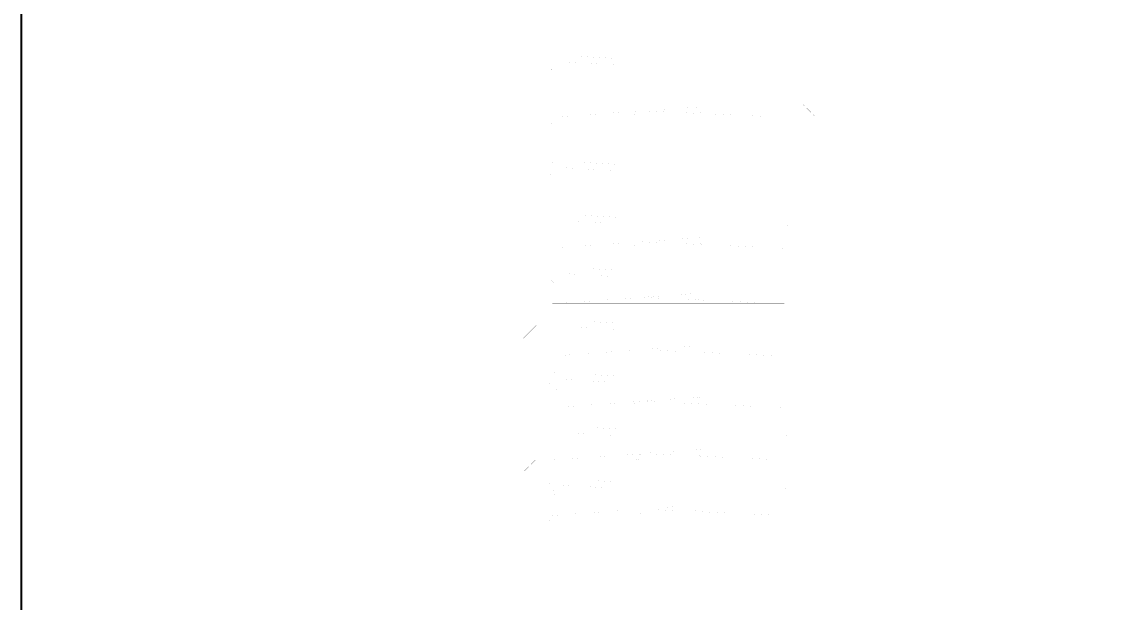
# Model space of a CAD drawing. Header units: millimetres. Extents: x -2171 to 1563, y -1758 to -1505.
# Drawn here: x 1387.16 to 1393.04, y -1603.86 to -1600.71 of the extents above; entities that cross this region are included whole.
import ezdxf

# ---------------------------------------------------------------- set-up
doc = ezdxf.new("R2010")
doc.units = ezdxf.units.MM
doc.linetypes.add('DOT', pattern=[0.025, 0, -0.025])
doc.layers.add('-S_TEXT', color=3, linetype='Continuous')
doc.layers.add('Tablet', color=150, linetype='Continuous', true_color=0x0180ff)
doc.layers.add('TEXT', color=20, linetype='Continuous', lineweight=13)
doc.styles.get("Standard").update_dxf_attribs({"font": 'tahoma.ttf'})

# ---------------------------------------------------------------- blocks, each defined once
blk = doc.blocks.new('PINAKAKI 1')
at = {"layer": 'TEXT', "insert": (16.1904, -12.3664), "char_height": 0.253906, "width": 1.267534, "attachment_point": 1}
blk.add_mtext('{\\fTahoma|b0|i0|c0|p34;\\H0.8x;\\C7; }', dxfattribs=at)

msp = doc.modelspace()

# ---------------------------------------------------------------- linework, layer by layer
at = {"layer": '-S_TEXT', "color": 3, "linetype": 'Continuous', "ltscale": 0.5}
msp.add_lwpolyline([(1428.115, -1619.64), (1387.165, -1619.64), (1387.165, -1591.24), (1428.115, -1591.24)], close=True, dxfattribs=at)
at = {"layer": 'Tablet', "color": 96, "true_color": 0x018001, "const_width": 0.0000431}
for points in [[(1390.7079, -1592.7682), (1390.7079, -1603.5495), (1390.654, -1603.5495), (1390.654, -1592.7682)], [(1390.1598, -1592.9888), (1390.1598, -1603.5495), (1390.088, -1603.5495), (1390.088, -1592.9849)], [(1391.2739, -1592.989), (1391.2739, -1603.5495), (1391.202, -1603.5495), (1391.202, -1592.989)], [(1389.9622, -1600.7115), (1389.8903, -1600.7834)], [(1389.9077, -1600.7176), (1389.8903, -1600.7349)], [(1391.3997, -1600.7115), (1391.4716, -1600.7834)], [(1391.4542, -1600.7176), (1391.4716, -1600.7349)], [(1389.9561, -1600.766), (1389.9319, -1600.7902)], [(1391.4058, -1600.766), (1391.43, -1600.7902)], [(1389.9622, -1600.8083), (1389.8903, -1600.8802)], [(1389.9198, -1600.8023), (1389.8956, -1600.8265)], [(1391.3997, -1600.8083), (1391.4716, -1600.8802)], [(1391.4421, -1600.8023), (1391.4663, -1600.8265)], [(1389.9319, -1600.887), (1389.9077, -1600.9112)], [(1389.9622, -1600.8567), (1389.944, -1600.8749)], [(1390.052, -1600.962), (1390.052, -1600.9584), (1390.0522, -1600.9559), (1390.0529, -1600.9535), (1390.054, -1600.9512), (1390.0554, -1600.9492), (1390.0572, -1600.9474), (1390.0592, -1600.9459), (1390.0615, -1600.9449), (1390.0639, -1600.9442), (1390.0664, -1600.944), (1391.3134, -1600.944), (1391.3159, -1600.9442), (1391.3184, -1600.9449), (1391.3206, -1600.9459), (1391.3227, -1600.9474), (1391.3244, -1600.9492), (1391.3259, -1600.9512), (1391.3269, -1600.9535), (1391.3276, -1600.9559), (1391.3278, -1600.9584), (1391.3278, -1600.9656), (1391.3276, -1600.9681), (1391.3269, -1600.9705), (1391.3259, -1600.9728), (1391.3244, -1600.9748), (1391.3227, -1600.9766), (1391.3206, -1600.978), (1391.3184, -1600.9791), (1391.3159, -1600.9797), (1391.3134, -1600.98), (1390.07, -1600.98), (1390.0638, -1600.9794), (1390.0577, -1600.9778), (1390.052, -1600.9751), (1390.0469, -1600.9715), (1390.0425, -1600.9671), (1390.0389, -1600.962), (1390.0362, -1600.9563), (1390.0346, -1600.9503), (1390.0341, -1600.944), (1390.0341, -1600.9261), (1390.0346, -1600.9198), (1390.0362, -1600.9138), (1390.0389, -1600.9081), (1390.0425, -1600.903), (1390.0469, -1600.8985), (1390.052, -1600.8949), (1390.0577, -1600.8923), (1390.0638, -1600.8907), (1390.07, -1600.8901), (1390.3934, -1600.9081), (1390.3934, -1600.944), (1390.1023, -1600.9261)], [(1391.3997, -1600.8567), (1391.4179, -1600.8749)], [(1391.43, -1600.887), (1391.4542, -1600.9112)], [(1389.9622, -1600.9051), (1389.8903, -1600.977)], [(1389.8956, -1600.9233), (1389.8903, -1600.9286)], [(1389.9622, -1600.9535), (1389.9561, -1600.9596)], [(1391.3997, -1600.9051), (1391.4716, -1600.977)], [(1391.3997, -1600.9535), (1391.4058, -1600.9596)], [(1391.4663, -1600.9233), (1391.4716, -1600.9286)], [(1389.9622, -1601.0019), (1389.8903, -1601.0738)], [(1389.9077, -1601.008), (1389.8903, -1601.0254)], [(1389.944, -1600.9717), (1389.9198, -1600.9959)], [(1391.3997, -1601.0019), (1391.4716, -1601.0738)], [(1391.4179, -1600.9717), (1391.4421, -1600.9959)], [(1391.4542, -1601.008), (1391.4716, -1601.0254)], [(1389.9561, -1601.0564), (1389.9319, -1601.0806)], [(1391.4058, -1601.0564), (1391.43, -1601.0806)], [(1389.9622, -1601.0988), (1389.8903, -1601.1706)], [(1389.9198, -1601.0927), (1389.8956, -1601.1169)], [(1391.3997, -1601.0988), (1391.4716, -1601.1706)], [(1391.4421, -1601.0927), (1391.4663, -1601.1169)], [(1389.9319, -1601.1774), (1389.9077, -1601.2016)], [(1389.9622, -1601.1472), (1389.944, -1601.1653)], [(1390.8427, -1601.1704), (1390.5322, -1601.1929)], [(1390.8606, -1601.1884), (1390.8603, -1601.1919), (1390.8593, -1601.1953), (1390.8576, -1601.1984), (1390.8554, -1601.2011), (1390.8526, -1601.2033), (1390.8495, -1601.205), (1390.8462, -1601.206), (1390.8427, -1601.2064), (1390.8391, -1601.206), (1390.8358, -1601.205), (1390.8327, -1601.2033), (1390.8299, -1601.2011), (1390.8277, -1601.1984), (1390.8261, -1601.1953), (1390.825, -1601.1919), (1390.8247, -1601.1884), (1390.825, -1601.1849), (1390.8261, -1601.1815), (1390.8277, -1601.1784), (1390.8299, -1601.1757), (1390.8327, -1601.1735), (1390.8358, -1601.1718), (1390.8391, -1601.1708), (1390.8427, -1601.1704), (1390.8462, -1601.1708), (1390.8495, -1601.1718), (1390.8526, -1601.1735), (1390.8554, -1601.1757), (1390.8576, -1601.1784), (1390.8593, -1601.1815), (1390.8603, -1601.1849), (1390.8606, -1601.1884)], [(1391.3997, -1601.1472), (1391.4179, -1601.1653)], [(1391.43, -1601.1774), (1391.4542, -1601.2016)], [(1389.9622, -1601.1956), (1389.8903, -1601.2674)], [(1389.8956, -1601.2137), (1389.8903, -1601.219)], [(1389.9622, -1601.244), (1389.9561, -1601.2501)], [(1390.5019, -1601.1951), (1390.0484, -1601.2279)], [(1390.53, -1601.21), (1390.5297, -1601.2135), (1390.5286, -1601.2168), (1390.527, -1601.2199), (1390.5247, -1601.2227), (1390.522, -1601.2249), (1390.5189, -1601.2266), (1390.5155, -1601.2276), (1390.512, -1601.2279), (1390.5085, -1601.2276), (1390.5052, -1601.2266), (1390.502, -1601.2249), (1390.4993, -1601.2227), (1390.4971, -1601.2199), (1390.4954, -1601.2168), (1390.4944, -1601.2135), (1390.4941, -1601.21), (1390.4944, -1601.2065), (1390.4954, -1601.2031), (1390.4971, -1601.2), (1390.4993, -1601.1973), (1390.502, -1601.195), (1390.5052, -1601.1934), (1390.5085, -1601.1923), (1390.512, -1601.192), (1390.5155, -1601.1923), (1390.5189, -1601.1934), (1390.522, -1601.195), (1390.5247, -1601.1973), (1390.527, -1601.2), (1390.5286, -1601.2031), (1390.5297, -1601.2065), (1390.53, -1601.21)], [(1390.512, -1601.192), (1391.3098, -1601.2279)], [(1391.3997, -1601.1956), (1391.4716, -1601.2674)], [(1391.3997, -1601.244), (1391.4058, -1601.2501)], [(1391.4663, -1601.2137), (1391.4716, -1601.219)], [(1389.9622, -1601.2924), (1389.8903, -1601.3643)], [(1389.9077, -1601.2985), (1389.8903, -1601.3159)], [(1389.944, -1601.2622), (1389.9198, -1601.2864)], [(1391.3997, -1601.2924), (1391.4716, -1601.3643)], [(1391.4179, -1601.2622), (1391.4421, -1601.2864)], [(1391.4542, -1601.2985), (1391.4716, -1601.3159)], [(1389.9561, -1601.3469), (1389.9319, -1601.3711)], [(1391.4058, -1601.3469), (1391.43, -1601.3711)], [(1389.9622, -1601.3892), (1389.8903, -1601.4611)], [(1389.9198, -1601.3832), (1389.8956, -1601.4074)], [(1391.3997, -1601.3892), (1391.4716, -1601.4611)], [(1391.4421, -1601.3832), (1391.4663, -1601.4074)], [(1389.9319, -1601.4679), (1389.9077, -1601.4921)], [(1389.9622, -1601.4376), (1389.944, -1601.4558)], [(1390.052, -1601.537), (1390.052, -1601.5334), (1390.0522, -1601.5309), (1390.0529, -1601.5285), (1390.054, -1601.5262), (1390.0554, -1601.5242), (1390.0572, -1601.5224), (1390.0592, -1601.5209), (1390.0615, -1601.5199), (1390.0639, -1601.5192), (1390.0664, -1601.519), (1391.3134, -1601.519), (1391.3159, -1601.5192), (1391.3184, -1601.5199), (1391.3206, -1601.5209), (1391.3227, -1601.5224), (1391.3244, -1601.5242), (1391.3259, -1601.5262), (1391.3269, -1601.5285), (1391.3276, -1601.5309), (1391.3278, -1601.5334), (1391.3278, -1601.5406), (1391.3276, -1601.5431), (1391.3269, -1601.5455), (1391.3259, -1601.5478), (1391.3244, -1601.5498), (1391.3227, -1601.5516), (1391.3206, -1601.553), (1391.3184, -1601.5541), (1391.3159, -1601.5547), (1391.3134, -1601.555), (1390.07, -1601.555), (1390.0638, -1601.5544), (1390.0577, -1601.5528), (1390.052, -1601.5501), (1390.0469, -1601.5465), (1390.0425, -1601.5421), (1390.0389, -1601.537), (1390.0362, -1601.5313), (1390.0346, -1601.5253), (1390.0341, -1601.519), (1390.0341, -1601.5011), (1390.0346, -1601.4948), (1390.0362, -1601.4888), (1390.0389, -1601.4831), (1390.0425, -1601.478), (1390.0469, -1601.4735), (1390.052, -1601.4699), (1390.0577, -1601.4673), (1390.0638, -1601.4657), (1390.07, -1601.4651), (1390.3934, -1601.4831), (1390.3934, -1601.519), (1390.1023, -1601.5011)], [(1391.3997, -1601.4376), (1391.4179, -1601.4558)], [(1391.43, -1601.4679), (1391.4542, -1601.4921)], [(1389.9622, -1601.486), (1389.8903, -1601.5579)], [(1389.8956, -1601.5042), (1389.8903, -1601.5095)], [(1389.9622, -1601.5344), (1389.9561, -1601.5405)], [(1391.3997, -1601.486), (1391.4716, -1601.5579)], [(1391.3997, -1601.5344), (1391.4058, -1601.5405)], [(1391.4663, -1601.5042), (1391.4716, -1601.5095)], [(1389.9622, -1601.5828), (1389.8903, -1601.6547)], [(1389.9077, -1601.5889), (1389.8903, -1601.6063)], [(1389.944, -1601.5526), (1389.9198, -1601.5768)], [(1391.3997, -1601.5828), (1391.4716, -1601.6547)], [(1391.4179, -1601.5526), (1391.4421, -1601.5768)], [(1391.4542, -1601.5889), (1391.4716, -1601.6063)], [(1389.9561, -1601.6373), (1389.9319, -1601.6615)], [(1391.4058, -1601.6373), (1391.43, -1601.6615)], [(1389.9622, -1601.6797), (1389.8903, -1601.7515)], [(1389.9198, -1601.6736), (1389.8956, -1601.6978)], [(1391.3997, -1601.6797), (1391.4716, -1601.7515)], [(1391.4421, -1601.6736), (1391.4663, -1601.6978)], [(1389.9622, -1601.7765), (1389.8903, -1601.8484)], [(1389.9319, -1601.7583), (1389.9077, -1601.7826)], [(1389.9622, -1601.7281), (1389.944, -1601.7462)], [(1390.052, -1601.8245), (1390.052, -1601.8209), (1390.0522, -1601.8184), (1390.0529, -1601.816), (1390.054, -1601.8137), (1390.0554, -1601.8117), (1390.0572, -1601.8099), (1390.0592, -1601.8084), (1390.0615, -1601.8074), (1390.0639, -1601.8067), (1390.0664, -1601.8065), (1391.3134, -1601.8065), (1391.3159, -1601.8067), (1391.3184, -1601.8074), (1391.3206, -1601.8084), (1391.3227, -1601.8099), (1391.3244, -1601.8117), (1391.3259, -1601.8137), (1391.3269, -1601.816), (1391.3276, -1601.8184), (1391.3278, -1601.8209), (1391.3278, -1601.8281), (1391.3276, -1601.8306), (1391.3269, -1601.833), (1391.3259, -1601.8353), (1391.3244, -1601.8373), (1391.3227, -1601.8391), (1391.3206, -1601.8405), (1391.3184, -1601.8416), (1391.3159, -1601.8422), (1391.3134, -1601.8425), (1390.07, -1601.8425), (1390.0638, -1601.8419), (1390.0577, -1601.8403), (1390.052, -1601.8376), (1390.0469, -1601.834), (1390.0425, -1601.8296), (1390.0389, -1601.8245), (1390.0362, -1601.8188), (1390.0346, -1601.8128), (1390.0341, -1601.8065), (1390.0341, -1601.7886), (1390.0346, -1601.7823), (1390.0362, -1601.7763), (1390.0389, -1601.7706), (1390.0425, -1601.7654), (1390.0469, -1601.761), (1390.052, -1601.7574), (1390.0577, -1601.7548), (1390.0638, -1601.7532), (1390.07, -1601.7526), (1390.3934, -1601.7706), (1390.3934, -1601.8065), (1390.1023, -1601.7886)], [(1391.3997, -1601.7281), (1391.4179, -1601.7462)], [(1391.3997, -1601.7765), (1391.4716, -1601.8484)], [(1391.43, -1601.7583), (1391.4542, -1601.7826)], [(1389.8956, -1601.7947), (1389.8903, -1601.7999)], [(1389.9622, -1601.8249), (1389.9561, -1601.831)], [(1391.3997, -1601.8249), (1391.4058, -1601.831)], [(1391.4663, -1601.7947), (1391.4716, -1601.7999)], [(1389.9622, -1601.8733), (1389.8903, -1601.9452)], [(1389.9077, -1601.8794), (1389.8903, -1601.8968)], [(1389.944, -1601.8431), (1389.9198, -1601.8673)], [(1390.8427, -1601.882), (1390.5322, -1601.9045)], [(1390.8606, -1601.9), (1390.8603, -1601.9035), (1390.8593, -1601.9068), (1390.8576, -1601.9099), (1390.8554, -1601.9127), (1390.8526, -1601.9149), (1390.8495, -1601.9166), (1390.8462, -1601.9176), (1390.8427, -1601.9179), (1390.8391, -1601.9176), (1390.8358, -1601.9166), (1390.8327, -1601.9149), (1390.8299, -1601.9127), (1390.8277, -1601.9099), (1390.8261, -1601.9068), (1390.825, -1601.9035), (1390.8247, -1601.9), (1390.825, -1601.8965), (1390.8261, -1601.8931), (1390.8277, -1601.89), (1390.8299, -1601.8873), (1390.8327, -1601.885), (1390.8358, -1601.8834), (1390.8391, -1601.8823), (1390.8427, -1601.882), (1390.8462, -1601.8823), (1390.8495, -1601.8834), (1390.8526, -1601.885), (1390.8554, -1601.8873), (1390.8576, -1601.89), (1390.8593, -1601.8931), (1390.8603, -1601.8965), (1390.8606, -1601.9)], [(1391.3997, -1601.8733), (1391.4716, -1601.9452)], [(1391.4179, -1601.8431), (1391.4421, -1601.8673)], [(1391.4542, -1601.8794), (1391.4716, -1601.8968)], [(1389.9561, -1601.9278), (1389.9319, -1601.952)], [(1390.5019, -1601.9067), (1390.0484, -1601.9395)], [(1390.53, -1601.9215), (1390.5297, -1601.925), (1390.5286, -1601.9284), (1390.527, -1601.9315), (1390.5247, -1601.9342), (1390.522, -1601.9365), (1390.5189, -1601.9381), (1390.5155, -1601.9391), (1390.512, -1601.9395), (1390.5085, -1601.9391), (1390.5052, -1601.9381), (1390.502, -1601.9365), (1390.4993, -1601.9342), (1390.4971, -1601.9315), (1390.4954, -1601.9284), (1390.4944, -1601.925), (1390.4941, -1601.9215), (1390.4944, -1601.918), (1390.4954, -1601.9146), (1390.4971, -1601.9115), (1390.4993, -1601.9088), (1390.502, -1601.9066), (1390.5052, -1601.9049), (1390.5085, -1601.9039), (1390.512, -1601.9035), (1390.5155, -1601.9039), (1390.5189, -1601.9049), (1390.522, -1601.9066), (1390.5247, -1601.9088), (1390.527, -1601.9115), (1390.5286, -1601.9146), (1390.5297, -1601.918), (1390.53, -1601.9215)], [(1390.512, -1601.9035), (1391.3098, -1601.9395)], [(1391.4058, -1601.9278), (1391.43, -1601.952)], [(1389.9622, -1601.9701), (1389.8903, -1602.042)], [(1389.9198, -1601.9641), (1389.8956, -1601.9883)], [(1391.3997, -1601.9701), (1391.4716, -1602.042)], [(1391.4421, -1601.9641), (1391.4663, -1601.9883)], [(1389.9622, -1602.0669), (1389.8903, -1602.1388)], [(1389.9319, -1602.0488), (1389.9077, -1602.073)], [(1389.9622, -1602.0185), (1389.944, -1602.0367)], [(1390.052, -1602.112), (1390.052, -1602.1084), (1390.0522, -1602.1059), (1390.0529, -1602.1035), (1390.054, -1602.1012), (1390.0554, -1602.0992), (1390.0572, -1602.0974), (1390.0592, -1602.0959), (1390.0615, -1602.0949), (1390.0639, -1602.0942), (1390.0664, -1602.094), (1391.3134, -1602.094), (1391.3159, -1602.0942), (1391.3184, -1602.0949), (1391.3206, -1602.0959), (1391.3227, -1602.0974), (1391.3244, -1602.0992), (1391.3259, -1602.1012), (1391.3269, -1602.1035), (1391.3276, -1602.1059), (1391.3278, -1602.1084), (1391.3278, -1602.1156), (1391.3276, -1602.1181), (1391.3269, -1602.1205), (1391.3259, -1602.1228), (1391.3244, -1602.1248), (1391.3227, -1602.1266), (1391.3206, -1602.128), (1391.3184, -1602.1291), (1391.3159, -1602.1297), (1391.3134, -1602.13), (1390.07, -1602.13), (1390.0638, -1602.1294), (1390.0577, -1602.1278), (1390.052, -1602.1251), (1390.0469, -1602.1215), (1390.0425, -1602.1171), (1390.0389, -1602.112), (1390.0362, -1602.1063), (1390.0346, -1602.1003), (1390.0341, -1602.094), (1390.0341, -1602.076), (1390.0346, -1602.0698), (1390.0362, -1602.0638), (1390.0389, -1602.0581), (1390.0425, -1602.0529), (1390.0469, -1602.0485), (1390.052, -1602.0449), (1390.0577, -1602.0423), (1390.0638, -1602.0407), (1390.07, -1602.0401), (1390.3934, -1602.0581), (1390.3934, -1602.094), (1390.1023, -1602.076)], [(1391.3997, -1602.0185), (1391.4179, -1602.0367)], [(1391.3997, -1602.0669), (1391.4716, -1602.1388)], [(1391.43, -1602.0488), (1391.4542, -1602.073)], [(1389.8956, -1602.0851), (1389.8903, -1602.0904)], [(1389.9622, -1602.1153), (1389.9561, -1602.1214)], [(1391.3997, -1602.1153), (1391.4058, -1602.1214)], [(1391.4663, -1602.0851), (1391.4716, -1602.0904)], [(1389.9622, -1602.1638), (1389.8903, -1602.2356)], [(1389.9077, -1602.1698), (1389.8903, -1602.1872)], [(1389.944, -1602.1335), (1389.9198, -1602.1577)], [(1390.8427, -1602.1839), (1390.5322, -1602.2063)], [(1390.8606, -1602.2018), (1390.8603, -1602.2053), (1390.8593, -1602.2087), (1390.8576, -1602.2118), (1390.8554, -1602.2145), (1390.8526, -1602.2168), (1390.8495, -1602.2184), (1390.8462, -1602.2195), (1390.8427, -1602.2198), (1390.8391, -1602.2195), (1390.8358, -1602.2184), (1390.8327, -1602.2168), (1390.8299, -1602.2145), (1390.8277, -1602.2118), (1390.8261, -1602.2087), (1390.825, -1602.2053), (1390.8247, -1602.2018), (1390.825, -1602.1983), (1390.8261, -1602.195), (1390.8277, -1602.1918), (1390.8299, -1602.1891), (1390.8327, -1602.1869), (1390.8358, -1602.1852), (1390.8391, -1602.1842), (1390.8427, -1602.1839), (1390.8462, -1602.1842), (1390.8495, -1602.1852), (1390.8526, -1602.1869), (1390.8554, -1602.1891), (1390.8576, -1602.1918), (1390.8593, -1602.195), (1390.8603, -1602.1983), (1390.8606, -1602.2018)], [(1391.3997, -1602.1638), (1391.4716, -1602.2356)], [(1391.4179, -1602.1335), (1391.4421, -1602.1577)], [(1391.4542, -1602.1698), (1391.4716, -1602.1872)], [(1389.9561, -1602.2182), (1389.9319, -1602.2424)], [(1390.5019, -1602.2085), (1390.0484, -1602.2414)], [(1390.53, -1602.2234), (1390.5297, -1602.2269), (1390.5286, -1602.2303), (1390.527, -1602.2334), (1390.5247, -1602.2361), (1390.522, -1602.2383), (1390.5189, -1602.24), (1390.5155, -1602.241), (1390.512, -1602.2414), (1390.5085, -1602.241), (1390.5052, -1602.24), (1390.502, -1602.2383), (1390.4993, -1602.2361), (1390.4971, -1602.2334), (1390.4954, -1602.2303), (1390.4944, -1602.2269), (1390.4941, -1602.2234), (1390.4944, -1602.2199), (1390.4954, -1602.2165), (1390.4971, -1602.2134), (1390.4993, -1602.2107), (1390.502, -1602.2085), (1390.5052, -1602.2068), (1390.5085, -1602.2058), (1390.512, -1602.2054), (1390.5155, -1602.2058), (1390.5189, -1602.2068), (1390.522, -1602.2085), (1390.5247, -1602.2107), (1390.527, -1602.2134), (1390.5286, -1602.2165), (1390.5297, -1602.2199), (1390.53, -1602.2234)], [(1390.512, -1602.2054), (1391.3098, -1602.2414)], [(1391.4058, -1602.2182), (1391.43, -1602.2424)], [(1389.9622, -1602.2606), (1389.8903, -1602.3324)], [(1389.9198, -1602.2545), (1389.8956, -1602.2787)], [(1391.3997, -1602.2606), (1391.4716, -1602.3324)], [(1391.4421, -1602.2545), (1391.4663, -1602.2787)], [(1389.9622, -1602.3574), (1389.8903, -1602.4293)], [(1389.9319, -1602.3393), (1389.9077, -1602.3635)], [(1389.9622, -1602.309), (1389.944, -1602.3272)], [(1390.052, -1602.3995), (1390.052, -1602.3959), (1390.0522, -1602.3934), (1390.0529, -1602.391), (1390.054, -1602.3887), (1390.0554, -1602.3867), (1390.0572, -1602.3849), (1390.0592, -1602.3834), (1390.0615, -1602.3824), (1390.0639, -1602.3817), (1390.0664, -1602.3815), (1391.3134, -1602.3815), (1391.3159, -1602.3817), (1391.3184, -1602.3824), (1391.3206, -1602.3834), (1391.3227, -1602.3849), (1391.3244, -1602.3867), (1391.3259, -1602.3887), (1391.3269, -1602.391), (1391.3276, -1602.3934), (1391.3278, -1602.3959), (1391.3278, -1602.4031), (1391.3276, -1602.4056), (1391.3269, -1602.408), (1391.3259, -1602.4103), (1391.3244, -1602.4123), (1391.3227, -1602.4141), (1391.3206, -1602.4155), (1391.3184, -1602.4166), (1391.3159, -1602.4172), (1391.3134, -1602.4175), (1390.07, -1602.4175), (1390.0638, -1602.4169), (1390.0577, -1602.4153), (1390.052, -1602.4126), (1390.0469, -1602.409), (1390.0425, -1602.4046), (1390.0389, -1602.3995), (1390.0362, -1602.3938), (1390.0346, -1602.3878), (1390.0341, -1602.3815), (1390.0341, -1602.3635), (1390.0346, -1602.3573), (1390.0362, -1602.3513), (1390.0389, -1602.3456), (1390.0425, -1602.3404), (1390.0469, -1602.336), (1390.052, -1602.3324), (1390.0577, -1602.3298), (1390.0638, -1602.3282), (1390.07, -1602.3276), (1390.3934, -1602.3456), (1390.3934, -1602.3815), (1390.1023, -1602.3635)], [(1391.3997, -1602.309), (1391.4179, -1602.3272)], [(1391.3997, -1602.3574), (1391.4716, -1602.4293)], [(1391.43, -1602.3393), (1391.4542, -1602.3635)], [(1389.8956, -1602.3756), (1389.8903, -1602.3809)], [(1389.9622, -1602.4058), (1389.9561, -1602.4119)], [(1391.3997, -1602.4058), (1391.4058, -1602.4119)], [(1391.4663, -1602.3756), (1391.4716, -1602.3809)], [(1389.9622, -1602.4542), (1389.8903, -1602.5261)], [(1389.9077, -1602.4603), (1389.8903, -1602.4777)], [(1389.944, -1602.424), (1389.9198, -1602.4482)], [(1390.8427, -1602.4678), (1390.5322, -1602.4902)], [(1390.8606, -1602.4857), (1390.8603, -1602.4892), (1390.8593, -1602.4926), (1390.8576, -1602.4957), (1390.8554, -1602.4984), (1390.8526, -1602.5007), (1390.8495, -1602.5023), (1390.8462, -1602.5034), (1390.8427, -1602.5037), (1390.8391, -1602.5034), (1390.8358, -1602.5023), (1390.8327, -1602.5007), (1390.8299, -1602.4984), (1390.8277, -1602.4957), (1390.8261, -1602.4926), (1390.825, -1602.4892), (1390.8247, -1602.4857), (1390.825, -1602.4822), (1390.8261, -1602.4789), (1390.8277, -1602.4758), (1390.8299, -1602.473), (1390.8327, -1602.4708), (1390.8358, -1602.4691), (1390.8391, -1602.4681), (1390.8427, -1602.4678), (1390.8462, -1602.4681), (1390.8495, -1602.4691), (1390.8526, -1602.4708), (1390.8554, -1602.473), (1390.8576, -1602.4758), (1390.8593, -1602.4789), (1390.8603, -1602.4822), (1390.8606, -1602.4857)], [(1391.3997, -1602.4542), (1391.4716, -1602.5261)], [(1391.4179, -1602.424), (1391.4421, -1602.4482)], [(1391.4542, -1602.4603), (1391.4716, -1602.4777)], [(1389.9561, -1602.5087), (1389.9319, -1602.5329)], [(1390.5019, -1602.4924), (1390.0484, -1602.5253)], [(1390.53, -1602.5073), (1390.5297, -1602.5108), (1390.5286, -1602.5142), (1390.527, -1602.5173), (1390.5247, -1602.52), (1390.522, -1602.5222), (1390.5189, -1602.5239), (1390.5155, -1602.5249), (1390.512, -1602.5253), (1390.5085, -1602.5249), (1390.5052, -1602.5239), (1390.502, -1602.5222), (1390.4993, -1602.52), (1390.4971, -1602.5173), (1390.4954, -1602.5142), (1390.4944, -1602.5108), (1390.4941, -1602.5073), (1390.4944, -1602.5038), (1390.4954, -1602.5004), (1390.4971, -1602.4973), (1390.4993, -1602.4946), (1390.502, -1602.4924), (1390.5052, -1602.4907), (1390.5085, -1602.4897), (1390.512, -1602.4893), (1390.5155, -1602.4897), (1390.5189, -1602.4907), (1390.522, -1602.4924), (1390.5247, -1602.4946), (1390.527, -1602.4973), (1390.5286, -1602.5004), (1390.5297, -1602.5038), (1390.53, -1602.5073)], [(1390.512, -1602.4893), (1391.3098, -1602.5253)], [(1391.4058, -1602.5087), (1391.43, -1602.5329)], [(1389.9622, -1602.551), (1389.8903, -1602.6229)], [(1389.9198, -1602.545), (1389.8956, -1602.5692)], [(1389.9622, -1602.5994), (1389.944, -1602.6176)], [(1391.3997, -1602.551), (1391.4716, -1602.6229)], [(1391.3997, -1602.5994), (1391.4179, -1602.6176)], [(1391.4421, -1602.545), (1391.4663, -1602.5692)], [(1389.9622, -1602.6478), (1389.8903, -1602.7197)], [(1389.9319, -1602.6297), (1389.9077, -1602.6539)], [(1390.052, -1602.687), (1390.052, -1602.6834), (1390.0522, -1602.6809), (1390.0529, -1602.6785), (1390.054, -1602.6762), (1390.0554, -1602.6742), (1390.0572, -1602.6724), (1390.0592, -1602.6709), (1390.0615, -1602.6699), (1390.0639, -1602.6692), (1390.0664, -1602.669), (1391.3134, -1602.669), (1391.3159, -1602.6692), (1391.3184, -1602.6699), (1391.3206, -1602.6709), (1391.3227, -1602.6724), (1391.3244, -1602.6742), (1391.3259, -1602.6762), (1391.3269, -1602.6785), (1391.3276, -1602.6809), (1391.3278, -1602.6834), (1391.3278, -1602.6906), (1391.3276, -1602.6931), (1391.3269, -1602.6955), (1391.3259, -1602.6978), (1391.3244, -1602.6998), (1391.3227, -1602.7016), (1391.3206, -1602.703), (1391.3184, -1602.7041), (1391.3159, -1602.7047), (1391.3134, -1602.705), (1390.07, -1602.705), (1390.0638, -1602.7044), (1390.0577, -1602.7028), (1390.052, -1602.7001), (1390.0469, -1602.6965), (1390.0425, -1602.6921), (1390.0389, -1602.687), (1390.0362, -1602.6813), (1390.0346, -1602.6753), (1390.0341, -1602.669), (1390.0341, -1602.651), (1390.0346, -1602.6448), (1390.0362, -1602.6388), (1390.0389, -1602.6331), (1390.0425, -1602.6279), (1390.0469, -1602.6235), (1390.052, -1602.6199), (1390.0577, -1602.6173), (1390.0638, -1602.6157), (1390.07, -1602.6151), (1390.3934, -1602.6331), (1390.3934, -1602.669), (1390.1023, -1602.651)], [(1391.3997, -1602.6478), (1391.4716, -1602.7197)], [(1391.43, -1602.6297), (1391.4542, -1602.6539)], [(1389.8956, -1602.666), (1389.8903, -1602.6713)], [(1389.944, -1602.7144), (1389.9198, -1602.7386)], [(1389.9622, -1602.6963), (1389.9561, -1602.7023)], [(1391.3997, -1602.6963), (1391.4058, -1602.7023)], [(1391.4179, -1602.7144), (1391.4421, -1602.7386)], [(1391.4663, -1602.666), (1391.4716, -1602.6713)], [(1389.9622, -1602.7447), (1389.8903, -1602.8165)], [(1389.9077, -1602.7507), (1389.8903, -1602.7681)], [(1390.5019, -1602.7727), (1390.0484, -1602.8056)], [(1390.53, -1602.7876), (1390.5297, -1602.7911), (1390.5286, -1602.7945), (1390.527, -1602.7976), (1390.5247, -1602.8003), (1390.522, -1602.8026), (1390.5189, -1602.8042), (1390.5155, -1602.8052), (1390.512, -1602.8056), (1390.5085, -1602.8052), (1390.5052, -1602.8042), (1390.502, -1602.8026), (1390.4993, -1602.8003), (1390.4971, -1602.7976), (1390.4954, -1602.7945), (1390.4944, -1602.7911), (1390.4941, -1602.7876), (1390.4944, -1602.7841), (1390.4954, -1602.7807), (1390.4971, -1602.7776), (1390.4993, -1602.7749), (1390.502, -1602.7727), (1390.5052, -1602.771), (1390.5085, -1602.77), (1390.512, -1602.7696), (1390.5155, -1602.77), (1390.5189, -1602.771), (1390.522, -1602.7727), (1390.5247, -1602.7749), (1390.527, -1602.7776), (1390.5286, -1602.7807), (1390.5297, -1602.7841), (1390.53, -1602.7876)], [(1390.512, -1602.7696), (1391.3098, -1602.8056)], [(1390.8427, -1602.7481), (1390.5322, -1602.7706)], [(1390.8606, -1602.766), (1390.8603, -1602.7696), (1390.8593, -1602.7729), (1390.8576, -1602.776), (1390.8554, -1602.7788), (1390.8526, -1602.781), (1390.8495, -1602.7827), (1390.8462, -1602.7837), (1390.8427, -1602.784), (1390.8391, -1602.7837), (1390.8358, -1602.7827), (1390.8327, -1602.781), (1390.8299, -1602.7788), (1390.8277, -1602.776), (1390.8261, -1602.7729), (1390.825, -1602.7696), (1390.8247, -1602.766), (1390.825, -1602.7625), (1390.8261, -1602.7592), (1390.8277, -1602.7561), (1390.8299, -1602.7533), (1390.8327, -1602.7511), (1390.8358, -1602.7494), (1390.8391, -1602.7484), (1390.8427, -1602.7481), (1390.8462, -1602.7484), (1390.8495, -1602.7494), (1390.8526, -1602.7511), (1390.8554, -1602.7533), (1390.8576, -1602.7561), (1390.8593, -1602.7592), (1390.8603, -1602.7625), (1390.8606, -1602.766)], [(1391.3997, -1602.7447), (1391.4716, -1602.8165)], [(1391.4542, -1602.7507), (1391.4716, -1602.7681)], [(1389.9561, -1602.7991), (1389.9319, -1602.8233)], [(1391.4058, -1602.7991), (1391.43, -1602.8233)], [(1389.9622, -1602.8415), (1389.8903, -1602.9134)], [(1389.9198, -1602.8355), (1389.8956, -1602.8597)], [(1389.9622, -1602.8899), (1389.944, -1602.9081)], [(1391.3997, -1602.8415), (1391.4716, -1602.9134)], [(1391.3997, -1602.8899), (1391.4179, -1602.9081)], [(1391.4421, -1602.8355), (1391.4663, -1602.8597)], [(1389.9622, -1602.9383), (1389.8903, -1603.0102)], [(1389.9319, -1602.9202), (1389.9077, -1602.9444)], [(1390.052, -1602.9745), (1390.052, -1602.9709), (1390.0522, -1602.9684), (1390.0529, -1602.966), (1390.054, -1602.9637), (1390.0554, -1602.9617), (1390.0572, -1602.9599), (1390.0592, -1602.9584), (1390.0615, -1602.9574), (1390.0639, -1602.9567), (1390.0664, -1602.9565), (1391.3134, -1602.9565), (1391.3159, -1602.9567), (1391.3184, -1602.9574), (1391.3206, -1602.9584), (1391.3227, -1602.9599), (1391.3244, -1602.9617), (1391.3259, -1602.9637), (1391.3269, -1602.966), (1391.3276, -1602.9684), (1391.3278, -1602.9709), (1391.3278, -1602.9781), (1391.3276, -1602.9806), (1391.3269, -1602.983), (1391.3259, -1602.9853), (1391.3244, -1602.9873), (1391.3227, -1602.9891), (1391.3206, -1602.9905), (1391.3184, -1602.9916), (1391.3159, -1602.9922), (1391.3134, -1602.9925), (1390.07, -1602.9925), (1390.0638, -1602.9919), (1390.0577, -1602.9903), (1390.052, -1602.9876), (1390.0469, -1602.984), (1390.0425, -1602.9796), (1390.0389, -1602.9745), (1390.0362, -1602.9688), (1390.0346, -1602.9628), (1390.0341, -1602.9565), (1390.0341, -1602.9385), (1390.0346, -1602.9323), (1390.0362, -1602.9263), (1390.0389, -1602.9206), (1390.0425, -1602.9154), (1390.0469, -1602.911), (1390.052, -1602.9074), (1390.0577, -1602.9048), (1390.0638, -1602.9032), (1390.07, -1602.9026), (1390.3934, -1602.9206), (1390.3934, -1602.9565), (1390.1023, -1602.9385)], [(1391.3997, -1602.9383), (1391.4716, -1603.0102)], [(1391.43, -1602.9202), (1391.4542, -1602.9444)], [(1389.8956, -1602.9565), (1389.8903, -1602.9618)], [(1389.944, -1603.0049), (1389.9198, -1603.0291)], [(1389.9622, -1602.9867), (1389.9561, -1602.9928)], [(1391.3997, -1602.9867), (1391.4058, -1602.9928)], [(1391.4179, -1603.0049), (1391.4421, -1603.0291)], [(1391.4663, -1602.9565), (1391.4716, -1602.9618)], [(1389.9622, -1603.0351), (1389.8903, -1603.107)], [(1389.9077, -1603.0412), (1389.8903, -1603.0586)], [(1390.5019, -1603.0567), (1390.0484, -1603.0895)], [(1390.53, -1603.0715), (1390.5297, -1603.075), (1390.5286, -1603.0784), (1390.527, -1603.0815), (1390.5247, -1603.0842), (1390.522, -1603.0865), (1390.5189, -1603.0881), (1390.5155, -1603.0891), (1390.512, -1603.0895), (1390.5085, -1603.0891), (1390.5052, -1603.0881), (1390.502, -1603.0865), (1390.4993, -1603.0842), (1390.4971, -1603.0815), (1390.4954, -1603.0784), (1390.4944, -1603.075), (1390.4941, -1603.0715), (1390.4944, -1603.068), (1390.4954, -1603.0646), (1390.4971, -1603.0615), (1390.4993, -1603.0588), (1390.502, -1603.0566), (1390.5052, -1603.0549), (1390.5085, -1603.0539), (1390.512, -1603.0535), (1390.5155, -1603.0539), (1390.5189, -1603.0549), (1390.522, -1603.0566), (1390.5247, -1603.0588), (1390.527, -1603.0615), (1390.5286, -1603.0646), (1390.5297, -1603.068), (1390.53, -1603.0715)], [(1390.512, -1603.0535), (1391.3098, -1603.0895)], [(1390.8427, -1603.032), (1390.5322, -1603.0545)], [(1390.8606, -1603.05), (1390.8603, -1603.0535), (1390.8593, -1603.0568), (1390.8576, -1603.0599), (1390.8554, -1603.0627), (1390.8526, -1603.0649), (1390.8495, -1603.0666), (1390.8462, -1603.0676), (1390.8427, -1603.0679), (1390.8391, -1603.0676), (1390.8358, -1603.0666), (1390.8327, -1603.0649), (1390.8299, -1603.0627), (1390.8277, -1603.0599), (1390.8261, -1603.0568), (1390.825, -1603.0535), (1390.8247, -1603.05), (1390.825, -1603.0464), (1390.8261, -1603.0431), (1390.8277, -1603.04), (1390.8299, -1603.0372), (1390.8327, -1603.035), (1390.8358, -1603.0334), (1390.8391, -1603.0323), (1390.8427, -1603.032), (1390.8462, -1603.0323), (1390.8495, -1603.0334), (1390.8526, -1603.035), (1390.8554, -1603.0372), (1390.8576, -1603.04), (1390.8593, -1603.0431), (1390.8603, -1603.0464), (1390.8606, -1603.05)], [(1391.3997, -1603.0351), (1391.4716, -1603.107)], [(1391.4542, -1603.0412), (1391.4716, -1603.0586)], [(1389.9198, -1603.1259), (1389.8956, -1603.1501)], [(1389.9561, -1603.0896), (1389.9319, -1603.1138)], [(1391.4058, -1603.0896), (1391.43, -1603.1138)], [(1391.4421, -1603.1259), (1391.4663, -1603.1501)], [(1389.9622, -1603.1319), (1389.8903, -1603.2038)], [(1389.9622, -1603.1803), (1389.944, -1603.1985)], [(1391.3997, -1603.1319), (1391.4716, -1603.2038)], [(1391.3997, -1603.1803), (1391.4179, -1603.1985)], [(1389.9622, -1603.2288), (1389.8903, -1603.3006)], [(1389.9319, -1603.2106), (1389.9077, -1603.2348)], [(1390.052, -1603.262), (1390.052, -1603.2584), (1390.0522, -1603.2559), (1390.0529, -1603.2535), (1390.054, -1603.2512), (1390.0554, -1603.2492), (1390.0572, -1603.2474), (1390.0592, -1603.2459), (1390.0615, -1603.2449), (1390.0639, -1603.2442), (1390.0664, -1603.244), (1391.3134, -1603.244), (1391.3159, -1603.2442), (1391.3184, -1603.2449), (1391.3206, -1603.2459), (1391.3227, -1603.2474), (1391.3244, -1603.2492), (1391.3259, -1603.2512), (1391.3269, -1603.2535), (1391.3276, -1603.2559), (1391.3278, -1603.2584), (1391.3278, -1603.2656), (1391.3276, -1603.2681), (1391.3269, -1603.2705), (1391.3259, -1603.2728), (1391.3244, -1603.2748), (1391.3227, -1603.2766), (1391.3206, -1603.278), (1391.3184, -1603.2791), (1391.3159, -1603.2797), (1391.3134, -1603.28), (1390.07, -1603.28), (1390.0638, -1603.2794), (1390.0577, -1603.2778), (1390.052, -1603.2751), (1390.0469, -1603.2715), (1390.0425, -1603.2671), (1390.0389, -1603.262), (1390.0362, -1603.2563), (1390.0346, -1603.2503), (1390.0341, -1603.244), (1390.0341, -1603.226), (1390.0346, -1603.2198), (1390.0362, -1603.2138), (1390.0389, -1603.2081), (1390.0425, -1603.2029), (1390.0469, -1603.1985), (1390.052, -1603.1949), (1390.0577, -1603.1923), (1390.0638, -1603.1907), (1390.07, -1603.1901), (1390.3934, -1603.2081), (1390.3934, -1603.244), (1390.1023, -1603.226)], [(1391.3997, -1603.2288), (1391.4716, -1603.3006)], [(1391.43, -1603.2106), (1391.4542, -1603.2348)], [(1389.8956, -1603.2469), (1389.8903, -1603.2522)], [(1389.944, -1603.2953), (1389.9198, -1603.3195)], [(1389.9622, -1603.2772), (1389.9561, -1603.2832)], [(1391.3997, -1603.2772), (1391.4058, -1603.2832)], [(1391.4179, -1603.2953), (1391.4421, -1603.3195)], [(1391.4663, -1603.2469), (1391.4716, -1603.2522)], [(1389.9622, -1603.3256), (1389.8903, -1603.3974)], [(1389.9077, -1603.3316), (1389.8903, -1603.349)], [(1390.5019, -1603.3585), (1390.0484, -1603.3914)], [(1390.53, -1603.3734), (1390.5297, -1603.3769), (1390.5286, -1603.3803), (1390.527, -1603.3834), (1390.5247, -1603.3861), (1390.522, -1603.3883), (1390.5189, -1603.39), (1390.5155, -1603.391), (1390.512, -1603.3914), (1390.5085, -1603.391), (1390.5052, -1603.39), (1390.502, -1603.3883), (1390.4993, -1603.3861), (1390.4971, -1603.3834), (1390.4954, -1603.3803), (1390.4944, -1603.3769), (1390.4941, -1603.3734), (1390.4944, -1603.3699), (1390.4954, -1603.3665), (1390.4971, -1603.3634), (1390.4993, -1603.3607), (1390.502, -1603.3585), (1390.5052, -1603.3568), (1390.5085, -1603.3558), (1390.512, -1603.3554), (1390.5155, -1603.3558), (1390.5189, -1603.3568), (1390.522, -1603.3585), (1390.5247, -1603.3607), (1390.527, -1603.3634), (1390.5286, -1603.3665), (1390.5297, -1603.3699), (1390.53, -1603.3734)], [(1390.512, -1603.3554), (1391.3098, -1603.3914)], [(1390.8427, -1603.3339), (1390.5322, -1603.3563)], [(1390.8606, -1603.3518), (1390.8603, -1603.3553), (1390.8593, -1603.3587), (1390.8576, -1603.3618), (1390.8554, -1603.3645), (1390.8526, -1603.3668), (1390.8495, -1603.3684), (1390.8462, -1603.3695), (1390.8427, -1603.3698), (1390.8391, -1603.3695), (1390.8358, -1603.3684), (1390.8327, -1603.3668), (1390.8299, -1603.3645), (1390.8277, -1603.3618), (1390.8261, -1603.3587), (1390.825, -1603.3553), (1390.8247, -1603.3518), (1390.825, -1603.3483), (1390.8261, -1603.345), (1390.8277, -1603.3418), (1390.8299, -1603.3391), (1390.8327, -1603.3369), (1390.8358, -1603.3352), (1390.8391, -1603.3342), (1390.8427, -1603.3339), (1390.8462, -1603.3342), (1390.8495, -1603.3352), (1390.8526, -1603.3369), (1390.8554, -1603.3391), (1390.8576, -1603.3418), (1390.8593, -1603.345), (1390.8603, -1603.3483), (1390.8606, -1603.3518)], [(1391.3997, -1603.3256), (1391.4716, -1603.3974)], [(1391.4542, -1603.3316), (1391.4716, -1603.349)], [(1389.9622, -1603.4224), (1389.8903, -1603.4943)], [(1389.9198, -1603.4164), (1389.8956, -1603.4406)], [(1389.9561, -1603.3801), (1389.9319, -1603.4043)], [(1391.3997, -1603.4224), (1391.4716, -1603.4943)], [(1391.4058, -1603.3801), (1391.43, -1603.4043)], [(1391.4421, -1603.4164), (1391.4663, -1603.4406)], [(1389.9622, -1603.4708), (1389.944, -1603.489)], [(1391.3997, -1603.4708), (1391.4179, -1603.489)], [(1389.8956, -1603.5374), (1389.8903, -1603.5427)], [(1389.9319, -1603.5011), (1389.9077, -1603.5253)], [(1389.9622, -1603.5192), (1389.9319, -1603.5495)], [(1391.3997, -1603.5192), (1391.43, -1603.5495)], [(1391.43, -1603.5011), (1391.4542, -1603.5253)], [(1391.4663, -1603.5374), (1391.4716, -1603.5427)], [(1392.5497, -1603.5495), (1388.8122, -1603.5495)], [(1389.4231, -1603.5495), (1388.8122, -1603.5495)]]:
    msp.add_lwpolyline(points, dxfattribs=at)
at = {"layer": 'Tablet', "color": 150, "true_color": 0x0180ff, "const_width": 0.0000431}
for points in [[(1389.9622, -1603.5495), (1389.9622, -1593.3792), (1388.8841, -1593.3792), (1388.8841, -1593.4511), (1389.8903, -1593.4511), (1389.8903, -1603.5495)], [(1391.3997, -1603.5495), (1391.3997, -1593.3792), (1392.4778, -1593.3792), (1392.4778, -1593.4511), (1391.4716, -1593.4511), (1391.4716, -1603.5495)]]:
    msp.add_lwpolyline(points, close=True, dxfattribs=at)
at = {"layer": 'Tablet', "color": 96, "true_color": 0x018001, "const_width": 0.0000431}
for points in [[(1391.3062, -1601.2279), (1390.0484, -1601.2279), (1390.0449, -1601.2283), (1390.0416, -1601.2293), (1390.0385, -1601.231), (1390.0357, -1601.2332), (1390.0335, -1601.2359), (1390.0318, -1601.239), (1390.0308, -1601.2424), (1390.0305, -1601.2459), (1390.0308, -1601.2494), (1390.0318, -1601.2528), (1390.0335, -1601.2559), (1390.0357, -1601.2586), (1390.0385, -1601.2608), (1390.0416, -1601.2625), (1390.0449, -1601.2635), (1390.0484, -1601.2639), (1391.3062, -1601.2639)], [(1391.3062, -1601.9395), (1390.0484, -1601.9395), (1390.0449, -1601.9398), (1390.0416, -1601.9409), (1390.0385, -1601.9425), (1390.0357, -1601.9448), (1390.0335, -1601.9475), (1390.0318, -1601.9506), (1390.0308, -1601.954), (1390.0305, -1601.9575), (1390.0308, -1601.961), (1390.0318, -1601.9643), (1390.0335, -1601.9674), (1390.0357, -1601.9702), (1390.0385, -1601.9724), (1390.0416, -1601.9741), (1390.0449, -1601.9751), (1390.0484, -1601.9754), (1391.3062, -1601.9754)], [(1391.3062, -1602.2414), (1390.0484, -1602.2414), (1390.0449, -1602.2417), (1390.0416, -1602.2427), (1390.0385, -1602.2444), (1390.0357, -1602.2466), (1390.0335, -1602.2493), (1390.0318, -1602.2525), (1390.0308, -1602.2558), (1390.0305, -1602.2593), (1390.0308, -1602.2628), (1390.0318, -1602.2662), (1390.0335, -1602.2693), (1390.0357, -1602.272), (1390.0385, -1602.2743), (1390.0416, -1602.2759), (1390.0449, -1602.277), (1390.0484, -1602.2773), (1391.3062, -1602.2773)], [(1391.3062, -1602.5253), (1390.0484, -1602.5253), (1390.0449, -1602.5256), (1390.0416, -1602.5266), (1390.0385, -1602.5283), (1390.0357, -1602.5305), (1390.0335, -1602.5333), (1390.0318, -1602.5364), (1390.0308, -1602.5397), (1390.0305, -1602.5432), (1390.0308, -1602.5467), (1390.0318, -1602.5501), (1390.0335, -1602.5532), (1390.0357, -1602.5559), (1390.0385, -1602.5582), (1390.0416, -1602.5598), (1390.0449, -1602.5609), (1390.0484, -1602.5612), (1391.3062, -1602.5612)], [(1391.3062, -1602.8056), (1390.0484, -1602.8056), (1390.0449, -1602.8059), (1390.0416, -1602.8069), (1390.0385, -1602.8086), (1390.0357, -1602.8108), (1390.0335, -1602.8136), (1390.0318, -1602.8167), (1390.0308, -1602.82), (1390.0305, -1602.8235), (1390.0308, -1602.8271), (1390.0318, -1602.8304), (1390.0335, -1602.8335), (1390.0357, -1602.8363), (1390.0385, -1602.8385), (1390.0416, -1602.8401), (1390.0449, -1602.8412), (1390.0484, -1602.8415), (1391.3062, -1602.8415)], [(1391.3062, -1603.0895), (1390.0484, -1603.0895), (1390.0449, -1603.0898), (1390.0416, -1603.0909), (1390.0385, -1603.0925), (1390.0357, -1603.0947), (1390.0335, -1603.0975), (1390.0318, -1603.1006), (1390.0308, -1603.1039), (1390.0305, -1603.1075), (1390.0308, -1603.111), (1390.0318, -1603.1143), (1390.0335, -1603.1174), (1390.0357, -1603.1202), (1390.0385, -1603.1224), (1390.0416, -1603.1241), (1390.0449, -1603.1251), (1390.0484, -1603.1254), (1391.3062, -1603.1254)], [(1391.3062, -1603.3914), (1390.0484, -1603.3914), (1390.0449, -1603.3917), (1390.0416, -1603.3927), (1390.0385, -1603.3944), (1390.0357, -1603.3966), (1390.0335, -1603.3993), (1390.0318, -1603.4025), (1390.0308, -1603.4058), (1390.0305, -1603.4093), (1390.0308, -1603.4128), (1390.0318, -1603.4162), (1390.0335, -1603.4193), (1390.0357, -1603.422), (1390.0385, -1603.4243), (1390.0416, -1603.4259), (1390.0449, -1603.427), (1390.0484, -1603.4273), (1391.3062, -1603.4273)]]:
    msp.add_lwpolyline(points, close=True, dxfattribs=at)
at = {"layer": 'Tablet', "color": 96, "linetype": 'DOT', "true_color": 0x018001, "const_width": 0.0000431}
for points in [[(1388.8122, -1603.456), (1388.8122, -1603.4057)], [(1392.5497, -1603.4057), (1392.5497, -1603.456)], [(1388.8122, -1603.5854), (1388.8122, -1603.4992)], [(1392.5497, -1603.4992), (1392.5497, -1603.5854)], [(1388.8122, -1603.7148), (1388.8122, -1603.6285)], [(1392.5497, -1603.6285), (1392.5497, -1603.7148)], [(1388.8122, -1603.8442), (1388.8122, -1603.7579)], [(1392.5497, -1603.7579), (1392.5497, -1603.8442)]]:
    msp.add_lwpolyline(points, dxfattribs=at)

# ---------------------------------------------------------------- block references
at = {"linetype": 'Continuous'}
msp.add_blockref('PINAKAKI 1', (1373.8932, -1590.9913), dxfattribs=at)

doc.saveas('drawing.dxf')
